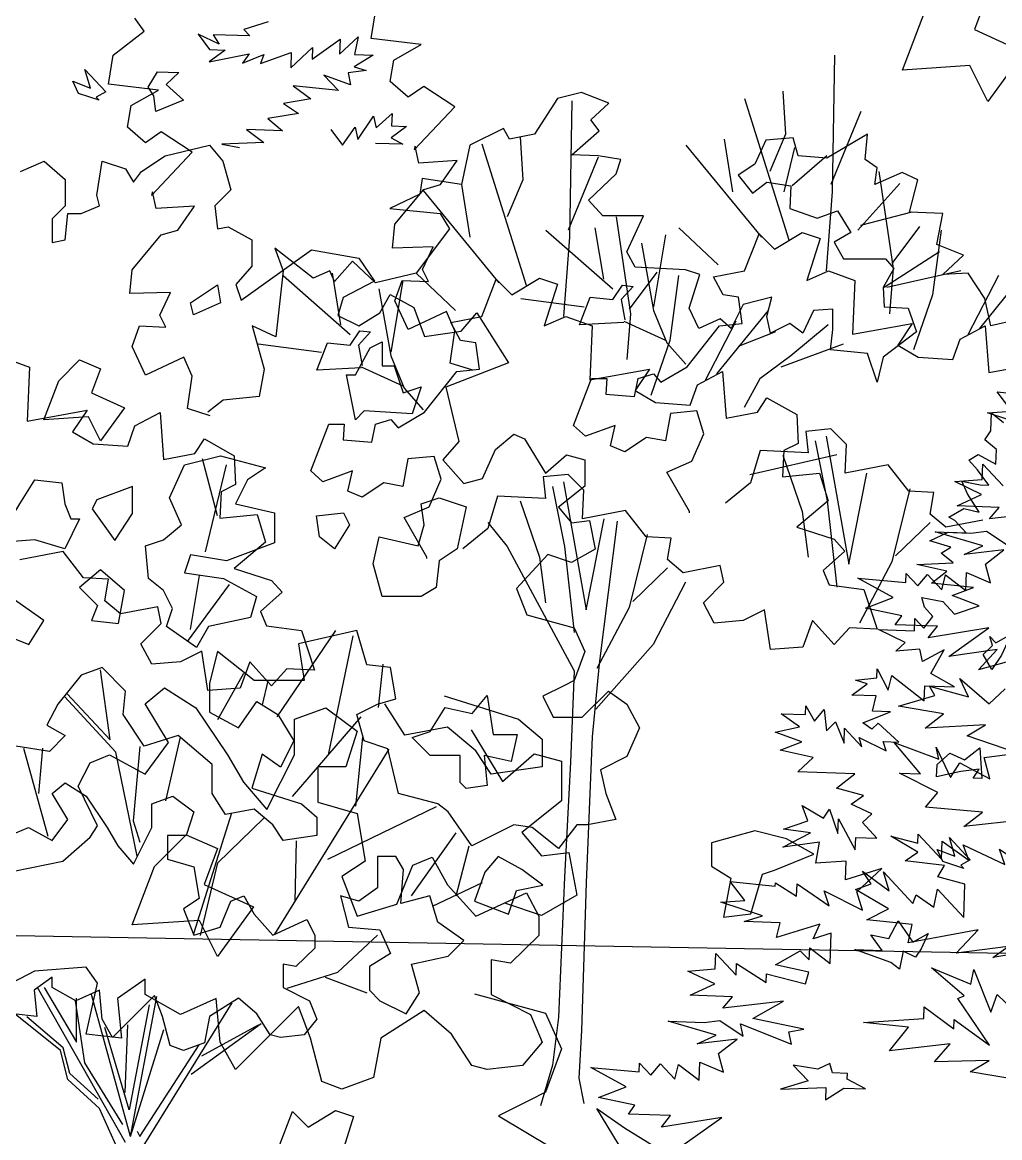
# Model space of a CAD drawing. Header units: inches. Extents: x -11 to 128, y 7 to 56.
# Drawn here: x 18.7433 to 19.1298, y 22.3564 to 22.7972 of the extents above; entities that cross this region are included whole.
import ezdxf

# ---------------------------------------------------------------- set-up
doc = ezdxf.new("R2010")
doc.units = ezdxf.units.IN
doc.header["$MEASUREMENT"] = 0
doc.layers.add('CAY', color=94, linetype='Continuous')
doc.layers.add('CAY-3', color=61, linetype='Continuous')
picture_1 = doc.add_image_def('image1.jpg', size_in_pixel=(1680, 1093))

# ---------------------------------------------------------------- blocks, each defined once
blk = doc.blocks.new('A$C76451831')
at = {"layer": 'CAY'}
for p, q in [((4772.99, 1406.39), (4751.45, 1399.43)), ((4711.43, 1395.39), (4721.38, 1381.9)), ((4729.7, 1386.59), (4711.43, 1395.39)), ((4724.56, 1394.93), (4729.7, 1386.59)), ((4756.69, 1393.81), (4724.56, 1394.93)), ((4751.45, 1399.43), (4756.69, 1393.81)), ((4811.71, 1373.3), (4836.35, 1391.03)), ((4835.89, 1377.9), (4852.29, 1393.19)), ((4836.35, 1391.03), (4835.89, 1377.9)), ((4852.29, 1393.19), (4849.02, 1377.44)), ((4734.96, 1381.42), (4721, 1371.03)), ((4721, 1371.03), (4756.14, 1377.96)), ((4721.38, 1381.9), (4734.96, 1381.42)), ((4756.14, 1377.96), (4750.42, 1370)), ((4750.42, 1370), (4769.26, 1377.5)), ((4766.26, 1369.45), (4793.35, 1379.38)), ((4769.26, 1377.5), (4766.26, 1369.45)), ((4792.87, 1365.8), (4812.08, 1383.71)), ((4793.35, 1379.38), (4792.87, 1365.8)), ((4812.08, 1383.71), (4811.71, 1373.3)), ((4865.31, 1376.87), (4848.64, 1366.57)), ((4849.02, 1377.44), (4865.31, 1376.87)), ((4848.64, 1366.57), (4859.4, 1363.48)), ((4822.1, 1359.34), (4834.77, 1345.75)), ((4845.37, 1350.82), (4822.1, 1359.34)), ((4859.4, 1363.48), (4843.47, 1361.31)), ((4843.47, 1361.31), (4845.37, 1350.82)), ((4834.77, 1345.75), (4795.03, 1349.86)), ((4795.03, 1349.86), (4810.5, 1338.44)), ((4810.5, 1338.44), (4786.33, 1334.29)), ((4786.33, 1334.29), (4799.63, 1325.67)), ((4799.63, 1325.67), (4772.73, 1321.17)), ((4772.73, 1321.17), (4785.5, 1310.3)), ((4851.84, 1302.54), (4865.71, 1323.36)), ((4865.71, 1323.36), (4868.06, 1312.85)), ((4868.06, 1312.85), (4882.1, 1325.51)), ((4882.1, 1325.51), (4881.72, 1314.64)), ((4753.81, 1311.4), (4769.28, 1299.98)), ((4785.5, 1310.3), (4753.81, 1311.4)), ((4828.14, 1311.53), (4838.52, 1297.56)), ((4838.52, 1297.56), (4849.5, 1313.5)), ((4849.5, 1313.5), (4851.84, 1302.54)), ((4894.84, 1314.18), (4881.35, 1304.23)), ((4881.72, 1314.64), (4894.84, 1314.18)), ((4682.3, 1288.37), (4721.22, 1297.81)), ((4721.22, 1297.81), (4733.01, 1283.65)), ((4769.28, 1299.98), (4732.07, 1298.56)), ((4732.07, 1298.56), (4747.83, 1295.74)), ((4891.57, 1298.43), (4867.58, 1299.27)), ((4881.35, 1304.23), (4891.57, 1298.43)), ((4661.47, 1274.61), (4682.3, 1288.37)), ((4554.94, 1274.61), (4575.78, 1283.65)), ((4575.78, 1283.65), (4594.25, 1267.53)), ((4622.16, 1253.76), (4626.88, 1283.65)), ((4626.88, 1283.65), (4647.32, 1276.97)), ((4647.32, 1276.97), (4654.39, 1265.17)), ((4733.01, 1283.65), (4740.09, 1258.48)), ((4594.25, 1267.53), (4594.25, 1244.33)), ((4654.39, 1265.17), (4661.47, 1274.61)), ((4740.09, 1258.48), (4725.93, 1244.33)), ((4624.52, 1244.33), (4622.16, 1253.76)), ((4594.25, 1244.33), (4582.85, 1232.92)), ((4594.25, 1214.44), (4596.61, 1237.64)), ((4596.61, 1237.64), (4608.4, 1237.64)), ((4608.4, 1237.64), (4624.52, 1244.33)), ((4725.93, 1244.33), (4728.29, 1223.88)), ((4582.85, 1232.92), (4582.85, 1212.08)), ((4728.29, 1223.88), (4737.73, 1225.84)), ((4737.73, 1225.84), (4758.56, 1214.44)), ((5192.62, 1187.04), (5205.28, 1219.73)), ((5205.28, 1219.73), (5218.99, 1206.02)), ((5218.99, 1206.02), (5243.25, 1220.79)), ((5243.25, 1220.79), (5259.07, 1215.51)), ((4582.85, 1212.08), (4594.25, 1214.44)), ((4758.56, 1214.44), (4758.56, 1191.24)), ((5259.07, 1215.51), (5247.46, 1178.6)), ((4749.13, 1161.35), (4811.23, 1205.4)), ((4811.23, 1205.4), (4852.9, 1198.32)), ((4852.9, 1198.32), (4866.66, 1177.87)), ((4758.56, 1191.24), (4744.41, 1175.12)), ((5165.2, 1181.76), (5192.62, 1187.04)), ((5173.64, 1165.94), (5165.2, 1181.76)), ((5247.46, 1178.6), (5266.45, 1187.04)), ((5266.45, 1187.04), (5289.65, 1178.6)), ((5289.65, 1178.6), (5287.54, 1131.14)), ((4744.41, 1175.12), (4749.13, 1161.35)), ((4866.66, 1177.87), (4839.14, 1163.71)), ((4839.14, 1163.71), (4834.43, 1147.59)), ((4871.37, 1149.95), (4880.42, 1166.07)), ((4880.42, 1166.07), (4901.25, 1154.67)), ((5187.35, 1163.83), (5173.64, 1165.94)), ((5190.51, 1140.63), (5187.35, 1163.83)), ((4852.9, 1138.54), (4871.37, 1149.95)), ((4901.25, 1154.67), (4910.68, 1129.11)), ((4942.92, 1133.83), (4956.67, 1149.95)), ((4956.67, 1149.95), (4984.58, 1105.9)), ((4834.43, 1147.59), (4852.9, 1138.54)), ((5170.47, 1138.52), (5190.51, 1140.63)), ((5287.54, 1131.14), (5340.28, 1140.63)), ((5340.28, 1140.63), (5327.62, 1121.65)), ((4910.68, 1129.11), (4942.92, 1133.83)), ((5142, 1102.66), (5170.47, 1138.52)), ((5382.46, 1126.92), (5404.61, 1138.52)), ((5404.61, 1138.52), (5407.78, 1097.39)), ((5327.62, 1121.65), (5345.55, 1111.1)), ((5376.14, 1108.99), (5382.46, 1126.92)), ((5345.55, 1111.1), (5376.14, 1108.99)), ((4984.58, 1105.9), (4929.55, 1084.67)), ((5118.79, 1088.95), (5142, 1102.66)), ((5407.78, 1097.39), (5435.2, 1102.66)), ((5057.62, 1092.12), (5071.33, 1092.12)), ((5071.33, 1092.12), (5070.28, 1078.4)), ((5095.59, 1076.3), (5098.75, 1092.12)), ((5098.75, 1092.12), (5112.46, 1096.33)), ((5112.46, 1096.33), (5118.79, 1088.95)), ((4929.55, 1084.67), (4940.95, 1036.69)), ((5070.28, 1078.4), (5095.59, 1076.3)), ((5409.47, 1046.31), (5410.02, 1062.16)), ((5410.02, 1062.16), (5420.6, 1053.63)), ((4973.18, 1029.62), (4989.3, 1043.38)), ((4989.3, 1043.38), (4998.73, 1039.05)), ((5268.56, 1047.82), (5246.41, 1045.71)), ((5246.41, 1045.71), (5248.52, 1026.72)), ((5282.27, 1034.11), (5268.56, 1047.82)), ((5404.2, 1038.34), (5409.47, 1046.31)), ((4940.95, 1036.69), (4926.8, 1020.57)), ((4998.73, 1039.05), (5017.21, 1008.77)), ((5281.21, 1008.8), (5282.27, 1034.11)), ((5414.33, 1029.82), (5404.2, 1038.34)), ((4728.34, 971.46), (4715.14, 1021.63)), ((4961.78, 1004.06), (4973.18, 1029.62)), ((5017.21, 1008.77), (5035.68, 1024.9)), ((5035.68, 1024.9), (5051.8, 1020.57)), ((5273.84, 1025.02), (5197.19, 1007.32)), ((5206.33, 1028.83), (5197.89, 1000.36)), ((5248.52, 1026.72), (5206.33, 1028.83)), ((5389.98, 1020.25), (5398.31, 1025.4)), ((5398.31, 1025.4), (5413.87, 1016.69)), ((5413.87, 1016.69), (5414.33, 1029.82)), ((4717.78, 939.77), (4736.26, 1016.34)), ((4926.8, 1020.57), (4945.27, 999.73)), ((5051.8, 1020.57), (5051.8, 997.37)), ((5319.18, 1016.18), (5281.21, 1008.8)), ((5337.11, 992.97), (5319.18, 1016.18)), ((5397.84, 1011.81), (5389.98, 1020.25)), ((5407.79, 998.32), (5397.84, 1011.81)), ((4945.27, 999.73), (4961.78, 1004.06)), ((5388.95, 990.82), (5383.9, 1001.87)), ((5383.9, 1001.87), (5400.1, 998.59)), ((5051.8, 997.37), (5028.61, 978.89)), ((5197.89, 1000.36), (5175.75, 982.43)), ((5359.26, 991.92), (5337.11, 992.97)), ((5356.1, 972.94), (5359.26, 991.92)), ((5400.1, 998.59), (5407.79, 998.32)), ((5399.26, 974.59), (5388.95, 990.82)), ((5028.61, 978.89), (5040.01, 965.12)), ((5369.81, 961.33), (5356.1, 972.94)), ((5372.37, 970.09), (5385.78, 977.78)), ((5385.78, 977.78), (5399.26, 974.59)), ((5040.01, 965.12), (5056.12, 967.09)), ((5056.12, 967.09), (5060.84, 941.92)), ((5402.5, 967.66), (5369.81, 961.33)), ((5377.7, 967.18), (5372.37, 970.09)), ((5387.75, 956.41), (5377.7, 967.18)), ((5355.78, 949.36), (5371.91, 956.96)), ((5371.91, 956.96), (5387.75, 956.41)), ((5374.16, 943.73), (5355.78, 949.36)), ((5365.83, 938.58), (5374.16, 943.73)), ((5019.17, 937.2), (4991.66, 907.32)), ((5040.01, 930.13), (5019.17, 937.2)), ((5060.84, 941.92), (5040.01, 930.13)), ((5376.41, 930.06), (5365.83, 938.58)), ((5344.18, 928.46), (5376.41, 930.06)), ((5370.71, 922.55), (5344.18, 928.46)), ((4704.59, 871.13), (4712.5, 918.65)), ((5357.2, 912.14), (5370.71, 922.55)), ((4701.95, 860.56), (4738.9, 910.73)), ((4991.66, 907.32), (5000.7, 884.12)), ((5394.22, 908.13), (5357.2, 912.14)), ((5375.39, 901.08), (5394.22, 908.13)), ((5351.03, 891.05), (5348.6, 899.29)), ((5348.6, 899.29), (5367.06, 895.93)), ((5367.06, 895.93), (5377.54, 884.68)), ((5399.1, 892.09), (5375.39, 901.08)), ((5000.7, 884.12), (5042.37, 872.71)), ((5358.44, 882.63), (5351.03, 891.05)), ((5377.54, 884.68), (5399.1, 892.09)), ((5342.14, 870.05), (5342.52, 880.92)), ((5342.52, 880.92), (5350.38, 872.48)), ((5350.38, 872.48), (5358.44, 882.63)), ((4780.97, 794.46), (4832.46, 870.35)), ((4850.93, 870.35), (4799.83, 858.56)), ((4826.17, 761.03), (4847.79, 865.63)), ((4859.98, 840.07), (4850.93, 870.35)), ((5042.37, 872.71), (5051.8, 851.87)), ((5310.45, 871.16), (5342.14, 870.05)), ((5334.08, 859.91), (5310.45, 871.16)), ((4799.83, 858.56), (4804.55, 826.31)), ((5325.65, 852.04), (5334.08, 859.91)), ((4728.29, 851.87), (4721.22, 823.95)), ((4760.53, 826.31), (4728.29, 851.87)), ((5051.8, 851.87), (5042.37, 826.31)), ((5347.01, 854.01), (5325.65, 852.04)), ((5349.35, 843.05), (5347.01, 854.01)), ((5368.29, 853.27), (5349.35, 843.05)), ((5356.68, 832.37), (5368.29, 853.27)), ((4626.88, 837.71), (4608.4, 831.03)), ((4633.95, 774.01), (4625.31, 835.75)), ((4647.32, 816.87), (4626.88, 837.71)), ((4880.81, 837.71), (4859.98, 840.07)), ((4870.15, 802.52), (4874.13, 840.86)), ((4885.53, 810.19), (4880.81, 837.71)), ((5308.97, 828.6), (5309.25, 836.75)), ((5309.25, 836.75), (5319.01, 817.82)), ((4608.4, 831.03), (4587.57, 805.47)), ((4728.57, 791.89), (4751.65, 832.78)), ((4804.55, 826.31), (4760.53, 826.31)), ((4768.04, 805.06), (4772.95, 825.91)), ((5042.37, 826.31), (5033.32, 821.59)), ((5290.32, 826.53), (5308.97, 828.6)), ((5300.63, 823.45), (5290.32, 826.53)), ((5319.01, 817.82), (5322.19, 830.85)), ((5322.19, 830.85), (5350.86, 808.55)), ((5377.57, 820.76), (5356.68, 832.37)), ((4645.35, 796.42), (4647.32, 816.87)), ((4721.22, 823.95), (4721.22, 798.39)), ((5033.32, 821.59), (5014.85, 812.55)), ((5049.44, 794.06), (5072.63, 816.87)), ((5072.63, 816.87), (5088.75, 805.47)), ((5287.14, 813.49), (5300.63, 823.45)), ((5350.86, 808.55), (5351.32, 821.68)), ((5351.32, 821.68), (5377.57, 820.76)), ((4587.57, 805.47), (4578.14, 786.99)), ((4638.67, 763.39), (4593.47, 812.15)), ((4595.82, 814.51), (4633.95, 774.01)), ((4746.77, 784.63), (4762.88, 807.83)), ((4762.88, 807.83), (4781.36, 796.42)), ((4850.93, 796.42), (4869.41, 805.47)), ((4869.41, 805.47), (4885.53, 810.19)), ((5014.85, 812.55), (5023.89, 794.06)), ((5088.75, 805.47), (5100.15, 784.63)), ((5308.42, 812.75), (5287.14, 813.49)), ((5305.23, 799.26), (5308.42, 812.75)), ((4663.83, 768.5), (4645.35, 796.42)), ((4721.22, 798.39), (4746.77, 784.63)), ((4781.36, 796.42), (4795.51, 773.22)), ((4857.62, 773.22), (4850.93, 796.42)), ((5240.86, 785.64), (5224.94, 797.08)), ((5224.94, 797.08), (5246.21, 796.33)), ((5246.21, 796.33), (5246.48, 804.03)), ((5246.48, 804.03), (5254.17, 790.62)), ((5254.17, 790.62), (5262.68, 800.75)), ((5262.68, 800.75), (5264.75, 782.09)), ((5296.71, 789.13), (5321.07, 798.71)), ((5321.07, 798.71), (5305.23, 799.26)), ((4578.14, 786.99), (4594.25, 777.94)), ((4794.33, 724.07), (4854.87, 794.46)), ((5023.89, 794.06), (5049.44, 794.06)), ((5264.75, 782.09), (5272.73, 789.97)), ((5272.73, 789.97), (5280.23, 771.12)), ((5304.67, 783.41), (5296.71, 789.13)), ((5310.29, 788.66), (5304.67, 783.41)), ((5328.3, 772.16), (5310.29, 788.66)), ((4594.25, 777.94), (4580.49, 763.78)), ((4693.7, 777.94), (4663.83, 768.5)), ((4682.7, 720.53), (4695.67, 776.37)), ((4723.58, 752.38), (4693.7, 777.94)), ((4850.15, 715.81), (4856.44, 776.45)), ((4951.7, 782.9), (4979.41, 737.48)), ((5100.15, 784.63), (5088.75, 759.46)), ((5219.39, 780.95), (5240.86, 785.64)), ((5243.11, 772.42), (5219.39, 780.95)), ((5280.23, 771.12), (5280.68, 784.25)), ((5280.68, 784.25), (5295.97, 767.85)), ((5295.97, 767.85), (5293.54, 776.09)), ((5293.54, 776.09), (5317.15, 764.39)), ((4580.49, 763.78), (4550.62, 768.5)), ((4579.11, 689.01), (4557.88, 766.34)), ((4571.06, 726.82), (4574.45, 766.86)), ((4659.9, 768.11), (4654, 702.83)), ((4795.51, 773.22), (4783.72, 750.02)), ((4878.45, 766.14), (4857.62, 773.22)), ((4887.88, 726.82), (4878.45, 766.14)), ((5223.82, 764.93), (5243.11, 772.42)), ((5314.72, 772.64), (5328.3, 772.16)), ((5317.15, 764.39), (5314.72, 772.64)), ((4657.54, 671.77), (4638.67, 763.39)), ((4767.6, 761.42), (4758.56, 731.54)), ((4783.72, 750.02), (4767.6, 761.42)), ((4778.74, 602.87), (4879.63, 765.75)), ((4979.41, 737.48), (5007.12, 761.66)), ((5007.12, 761.66), (5031.3, 755.18)), ((5088.75, 759.46), (5065.56, 747.66)), ((5253.05, 758.47), (5223.82, 764.93)), ((5239.46, 745.8), (5253.05, 758.47)), ((4723.58, 726.82), (4723.58, 752.38)), ((5031.3, 755.18), (5031.3, 720.37)), ((5065.56, 747.66), (5070.27, 726.82)), ((5289.7, 744.04), (5239.46, 745.8)), ((5273.4, 731.46), (5289.7, 744.04)), ((4735.37, 708.34), (4723.58, 726.82)), ((4758.56, 731.54), (4802.19, 717.77)), ((4922.48, 717.77), (4887.88, 726.82)), ((5070.27, 726.82), (5079.31, 704.01)), ((5297.2, 725.19), (5273.4, 731.46)), ((4802.19, 717.77), (4815.95, 705.98)), ((4931.52, 710.7), (4922.48, 717.77)), ((5031.3, 720.37), (4996.51, 692.65)), ((5286.51, 717.41), (5297.2, 725.19)), ((5304.79, 709.06), (5286.51, 717.41)), ((4707.63, 603.7), (4740.87, 709.91)), ((4760.53, 713.06), (4735.37, 708.34)), ((4777.04, 699.29), (4760.53, 713.06)), ((4825.38, 669.01), (4921.3, 715.42)), ((4952.35, 680.81), (4931.52, 710.7)), ((5248.39, 702.87), (5243.42, 716.19)), ((5243.42, 716.19), (5262.06, 705.11)), ((5262.06, 705.11), (5267.32, 713.09)), ((5267.32, 713.09), (5274.73, 691.52)), ((5296.36, 701.2), (5304.79, 709.06)), ((4654, 702.83), (4659.9, 683.96)), ((4728.69, 665.87), (4769.17, 705.19)), ((4786.08, 685.53), (4777.04, 699.29)), ((4815.95, 705.98), (4815.95, 689.85)), ((4989.3, 699.29), (4952.35, 680.81)), ((5005.42, 696.93), (4989.3, 699.29)), ((5044.72, 699.29), (5028.61, 678.45)), ((5054.16, 699.29), (5044.72, 699.29)), ((5079.31, 704.01), (5054.16, 699.29)), ((5226.83, 695.46), (5248.39, 702.87)), ((5274.73, 691.52), (5275.19, 704.66)), ((5275.19, 704.66), (5290.09, 677.39)), ((5309.03, 687.61), (5296.36, 701.2)), ((4815.95, 689.85), (4786.08, 685.53)), ((4899.28, 636.77), (4938.59, 692.21)), ((4996.51, 692.65), (5013.61, 672.01)), ((5028.61, 678.45), (5005.42, 696.93)), ((5226.28, 679.62), (5250.74, 692.36)), ((5250.74, 692.36), (5226.83, 695.46)), ((5290.09, 677.39), (5290.47, 688.25)), ((5290.47, 688.25), (5309.03, 687.61)), ((4796.69, 631.65), (4797.87, 685.14)), ((4938.59, 636.77), (4949.99, 680.81)), ((5258.6, 683.93), (5226.28, 679.62)), ((5255.24, 665.46), (5258.6, 683.93)), ((5013.61, 672.01), (5037.78, 674.95)), ((5037.78, 674.95), (5044.86, 637.2)), ((4713.36, 601.77), (4728.69, 665.87)), ((5282.04, 667.24), (5255.24, 665.46)), ((5281.47, 650.94), (5282.04, 667.24)), ((5313.53, 660.7), (5281.47, 650.94)), ((5291.51, 640.16), (5313.53, 660.7)), ((4917.76, 627.72), (4961.78, 648.56)), ((5179.91, 649.5), (5219.64, 645.39)), ((5192.92, 632.73), (5179.91, 649.5)), ((5219.64, 645.39), (5219.74, 648.11)), ((5219.74, 648.11), (5238.37, 636.58)), ((5238.37, 636.58), (5238.75, 647.45)), ((5238.75, 647.45), (5267.07, 627.87)), ((5262.55, 641.18), (5296.39, 624.13)), ((5267.07, 627.87), (5262.55, 641.18)), ((5296.39, 624.13), (5291.51, 640.16)), ((5013.61, 619.51), (4982.36, 630.13)), ((5044.86, 637.2), (5013.61, 619.51)), ((5171.57, 631.21), (5192.92, 632.73)), ((5208.3, 619.04), (5171.57, 631.21)), ((5192.27, 614.16), (5208.3, 619.04)), ((5223.95, 613.06), (5192.27, 614.16)), ((5220.78, 600.02), (5223.95, 613.06)), ((5258.8, 611.84), (5220.78, 600.02)), ((5252.91, 598.9), (5258.8, 611.84)), ((4834.43, 569.52), (4869.41, 602.16)), ((5268.94, 603.78), (5252.91, 598.9)), ((5268.01, 577.07), (5268.94, 603.78)), ((5249.55, 580.43), (5249.91, 590.84)), ((5249.91, 590.84), (5268.01, 577.07)), ((5166.8, 572.44), (5167.27, 586.02)), ((5167.27, 586.02), (5185.18, 566.81)), ((5219.94, 576.02), (5241.67, 588.41)), ((5241.67, 588.41), (5249.55, 580.43)), ((5142.71, 570.56), (5166.8, 572.44)), ((5166.34, 559.31), (5142.71, 570.56)), ((5185.18, 566.81), (5185.54, 577.23)), ((5185.54, 577.23), (5211.69, 560.45)), ((5249.17, 569.56), (5219.94, 576.02)), ((4789.61, 555.37), (4834.43, 569.52)), ((4823.03, 565.2), (4859.98, 551.43)), ((5211.69, 560.45), (5211.96, 568.14)), ((5211.96, 568.14), (5246.09, 559.24)), ((5246.09, 559.24), (5249.17, 569.56)), ((4647.32, 419.7), (4569.92, 556.01)), ((4575.78, 556.15), (4604.08, 507.78)), ((5144.69, 549.18), (5166.34, 559.31)), ((4602.9, 544.36), (4611.16, 489.69)), ((4604.08, 507.78), (4604.08, 546.71)), ((4651.64, 424.81), (4617.3, 549.89)), ((4668.15, 540.82), (4650.46, 448.4)), ((4651.64, 424.81), (4674.99, 548.11)), ((4656.75, 405.93), (4741.29, 542.41)), ((5181.8, 547.89), (5144.69, 549.18)), ((5173.29, 537.76), (5181.8, 547.89)), ((5226.98, 544.04), (5173.29, 537.76)), ((5199.71, 528.68), (5226.98, 544.04)), ((4589.93, 500.71), (4541.19, 539.64)), ((4592.29, 503.06), (4560.45, 530.2)), ((4650.46, 448.4), (4629.24, 520.76)), ((4646.93, 463.74), (4649.28, 523.12)), ((4705.1, 479.86), (4766.82, 524.3)), ((4714.54, 495.99), (4764.46, 523.12)), ((5125.31, 526.29), (5156.99, 525.18)), ((5167.47, 513.94), (5125.31, 526.29)), ((5156.99, 525.18), (5170.65, 526.97)), ((5170.65, 526.97), (5191.46, 513.1)), ((5189.12, 524.06), (5233.82, 506.18)), ((5191.46, 513.1), (5189.12, 524.06)), ((5244.7, 519.4), (5199.71, 528.68)), ((4651.64, 424.81), (4681.18, 519.19)), ((5150.9, 506.35), (5167.47, 513.94)), ((5231.48, 517.14), (5244.7, 519.4)), ((5233.82, 506.18), (5231.48, 517.14)), ((4598.18, 480.26), (4592.29, 503.06)), ((4659.9, 424.81), (4712.18, 505.42)), ((5185.94, 510.57), (5150.9, 506.35)), ((5169.64, 497.99), (5185.94, 510.57)), ((4596.61, 475.14), (4589.93, 500.71)), ((5174.04, 481.52), (5169.64, 497.99)), ((4611.16, 489.69), (4644.57, 435.43)), ((5057.27, 485.6), (5099.74, 481.85)), ((5088.4, 468.64), (5057.27, 485.6)), ((5099.74, 481.85), (5100.01, 489.54)), ((5100.01, 489.54), (5110.05, 478.77)), ((5110.05, 478.77), (5118.57, 488.9)), ((5118.57, 488.9), (5131.23, 475.31)), ((5131.23, 475.31), (5134.41, 488.34)), ((5134.41, 488.34), (5152.5, 474.56)), ((5152.5, 474.56), (5153.06, 490.41)), ((5153.06, 490.41), (5174.04, 481.52)), ((4624.52, 449.58), (4596.61, 475.14)), ((4623.34, 457.84), (4598.18, 480.26)), ((5064.05, 459.07), (5088.4, 468.64)), ((5096, 452.51), (5064.05, 459.07)), ((5090.28, 444.55), (5096, 452.51)), ((4642.99, 408.29), (4624.52, 449.58)), ((5062.55, 449.63), (5086.72, 432.52)), ((5127.39, 443.26), (5090.28, 444.55)), ((5119.34, 433.11), (5127.39, 443.26)), ((5172.65, 441.67), (5119.34, 433.11)), ((5137.34, 416.61), (5172.65, 441.67)), ((4657.54, 429.53), (4659.9, 424.81))]:
    blk.add_line(p, q, dxfattribs=at)
for points in [[(4953.21, 1099.5), (4933.17, 1105.83), (4937.39, 1134.3), (4930, 1151.18), (4896.25, 1135.36), (4884.65, 1160.67), (4890.98, 1178.6), (4914.18, 1177.55), (4908.91, 1188.09), (4918.4, 1208.13), (4882.54, 1207.08), (4884.65, 1228.17), (4909.96, 1258.76), (4924.73, 1262.97), (4939.5, 1284.07), (4905.75, 1281.96), (4902.58, 1296.72), (4901.53, 1293.56), (4937.39, 1331.53), (4909.96, 1349.46), (4896.25, 1339.97), (4880.43, 1353.68), (4883.6, 1372.66), (4907.85, 1386.37), (4863.56, 1391.65), (4867.78, 1416.96)], [(529.97, 749.26), (509.93, 755.59), (514.15, 784.06), (506.77, 800.94), (473.02, 785.12), (461.42, 810.43), (467.75, 828.36), (490.95, 827.3), (485.68, 837.85), (495.17, 857.89), (459.31, 856.84), (461.42, 877.93), (486.73, 908.52), (501.5, 912.73), (516.26, 933.83), (482.51, 931.72), (479.35, 946.48), (478.29, 943.32), (514.15, 981.29), (486.73, 999.22), (473.02, 989.73), (457.2, 1003.44), (460.36, 1022.42), (484.62, 1036.13), (440.32, 1041.41), (444.54, 1066.72), (471.97, 1087.81), (463.53, 1099.41)], [(5271.72, 1376.88), (5269.61, 1256.65), (5264.34, 1187.04)], [(5192.62, 1338.91), (5231.64, 1214.46)], [(5226.37, 1345.24), (5228.48, 1307.27), (5214.77, 1274.58)], [(5294.92, 1327.31), (5268.56, 1262.97)], [(5140.94, 1297.78), (5207.39, 1216.57)], [(5174.69, 1303.05), (5182.07, 1256.65)], [(5310.75, 1274.58), (5323.4, 1189.15), (5320.24, 1149.07)], [(5017.54, 1222.9), (5076.6, 1171.22)], [(5060.78, 1225.01), (5068.17, 1179.65)], [(5123.01, 1218.68), (5112.46, 1155.4)], [(5134.61, 1225.01), (5169.42, 1192.31)], [(5346.6, 1226.06), (5322.35, 1193.37)], [(5365.59, 1222.9), (5358.21, 1165.94), (5341.33, 1117.43)], [(1279.15, 158.13), (1199.42, 171.79), (1216.08, 181.63), (1168, 180.59), (1181.7, 196.44), (1128.46, 190.13), (1145.04, 210.86), (1105.31, 214.97), (1158.45, 218.55), (1158.82, 228.97), (1184.87, 209.47), (1185.16, 217.62), (1216.55, 195.22), (1188.52, 236.09), (1194.05, 238.62), (1165.45, 263.19), (1199.84, 248.84), (1202.56, 261.89), (1217.56, 224.2), (1223.09, 239.87), (1251.6, 212.58)], [(1283.51, 283.09), (1219.24, 272.19), (1232.73, 282.15), (1187.2, 276.03), (1206.5, 296.66), (1144.92, 285.21), (1148.21, 301.42), (1108.47, 305.53), (1127.39, 315.29), (1098.53, 332.17), (1112.3, 337.13), (1104.53, 348.28), (1127.95, 331.14), (1123.09, 347.63), (1148.86, 319.98), (1151.84, 327.59), (1167.32, 316.62), (1170.59, 332.37), (1193.74, 307.54), (1194.76, 336.97), (1170.97, 343.24), (1176.76, 353.46), (1142.01, 357.4), (1153.15, 365.17), (1129.62, 379.13), (1153.42, 372.86), (1153.71, 381.01), (1174.23, 358.99), (1174.79, 374.84), (1198.22, 358.15), (1193.25, 371.47), (1229.81, 354.33), (1225.29, 367.63), (1258.94, 345.15)], [(1247.49, 393.61), (1193.82, 387.77), (1210.12, 400.35), (1159.97, 404.82), (1170.84, 417.59), (1137, 434.64), (1155.56, 433.99), (1132.5, 461.54), (1171.87, 447.02), (1169.52, 457.53), (1182.18, 430.79), (1190.33, 443.66), (1216.58, 429.59), (1211.79, 448.35), (1241.39, 452.3), (1196.6, 467.46), (1212.81, 477.32), (1159.68, 474.19), (1175.98, 486.77), (1136.34, 493.59), (1168.38, 502.9), (1163.69, 511.23), (1197.8, 501.87), (1190.21, 518.01), (1216.17, 495.79), (1230.22, 508.9)], [(1241.57, 535.25), (1206.79, 525.59), (1223.28, 543.6), (1180.46, 537.39), (1215.78, 562.45), (1162.46, 553.88), (1170.52, 564.03), (1133.41, 565.32), (1139.12, 573.28), (1107.18, 579.84), (1131.53, 589.42), (1100.4, 606.37), (1142.87, 602.62), (1143.13, 610.32), (1153.18, 599.54), (1161.69, 609.67), (1174.36, 596.08), (1177.53, 609.12), (1195.63, 595.34), (1196.18, 611.18), (1217.17, 602.29), (1212.76, 618.77), (1229.06, 631.34), (1194.02, 627.13), (1210.6, 634.71), (1168.43, 647.06), (1200.12, 645.95), (1213.77, 647.74), (1234.59, 633.87)], [(1270.11, 664.82), (1216.42, 658.53), (1224.93, 668.66), (1187.81, 669.96), (1209.46, 680.08), (1185.84, 691.33), (1209.92, 693.21), (1210.4, 706.8), (1228.31, 687.58)], [(1251.43, 739.82), (1214.69, 751.98), (1236.05, 753.5), (1223.04, 770.27), (1262.77, 766.17)], [(5101.92, 1211.3), (5112.46, 1152.23), (5124.07, 1123.76), (5140.94, 1104.77)], [(5444.69, 1192.31), (5399.34, 1136.41)], [(5416.21, 1182.82), (5388.79, 1130.08)], [(5086.1, 1141.69), (5047.07, 1139.58), (5056.57, 1163.83), (5076.6, 1161.72), (5085.04, 1174.38), (5094.53, 1173.33), (5083.99, 1161.72), (5087.15, 1143.8)], [(4995.39, 1162.78), (5051.29, 1155.4)], [(5086.1, 1142.74), (5123.01, 1125.87)], [(5144.1, 973.99), (5144.1, 975.05), (5124.07, 1009.85), (5146.21, 1019.34), (5156.76, 1043.6), (5150.43, 1063.64), (5127.23, 1061.53), (5123.01, 1037.27), (5106.14, 1040.44), (5087.15, 1027.78), (5074.5, 1033.05), (5078.71, 1050.98), (5052.35, 1041.49), (5041.8, 1050.98), (5057.62, 1092.12)], [(5264.34, 1041.49), (5284.38, 928.64), (5300.2, 1008.8)], [(1240.83, 833.63), (1217.63, 828.36), (1212.36, 852.62), (1197.59, 874.77), (1175.44, 873.71), (1193.37, 890.59), (1170.17, 900.08), (1175.44, 927.5), (1145.91, 928.55), (1153.29, 957.03), (1139.58, 963.36), (1115.32, 952.81), (1117.43, 967.58), (1106.89, 974.96), (1109, 997.11), (1073.14, 976.02), (1047.82, 978.12), (1043.61, 993.94), (1019.35, 991.84), (1009.86, 970.74), (995.09, 961.25), (1007.75, 945.43), (1020.4, 954.92), (1041.5, 951.76), (1040.44, 931.72), (1064.7, 923.28), (1082.63, 929.61), (1094.23, 910.62), (1079.47, 902.19), (1087.9, 887.42), (1124.82, 887.42), (1132.2, 878.98), (1122.71, 862.11), (1123.76, 845.23), (1144.86, 844.18), (1152.24, 823.09), (1122.71, 800.94), (1117.43, 778.79), (1109, 804.1), (1076.3, 807.27), (1078.41, 825.19), (1078.41, 843.12), (1061.54, 842.07), (1052.04, 822.03), (1040.44, 830.47), (1023.57, 822.03), (1020.4, 836.8), (1024.62, 853.67), (999.31, 847.34), (988.76, 826.25), (979.27, 834.69), (960.29, 826.25), (951.85, 844.18), (961.34, 873.71), (948.68, 877.93), (904.39, 880.04), (897, 893.75), (911.77, 925.39), (875.91, 925.39), (863.25, 939.1), (887.51, 962.3), (891.73, 974.96), (871.69, 978.12), (848.49, 979.18), (872.75, 1000.27), (865.36, 1009.77), (881.18, 1024.53), (856.93, 1034.02), (835.83, 1028.75), (815.79, 997.11), (793.65, 992.89), (788.37, 1002.38), (758.84, 987.62), (751.46, 952.81), (716.65, 958.09), (714.54, 944.37), (688.18, 931.72), (732.47, 927.5), (740.91, 913.79), (711.38, 874.77), (675.52, 866.33), (655.48, 885.31), (639.66, 867.38), (635.44, 876.87), (620.68, 870.55), (586.93, 896.91), (594.31, 876.87), (587.98, 818.87), (566.89, 828.36), (577.43, 790.39), (573.22, 766.13), (541.57, 762.97), (527.86, 752.42)], [(5254.85, 1037.27), (5265.39, 984.54), (5273.83, 908.6)], [(848.49, 1026.64), (846.38, 906.41), (841.11, 836.8)], [(5226.37, 1024.62), (5243.25, 975.05), (5248.52, 934.97)], [(803.14, 995), (805.25, 957.03), (791.54, 924.34)], [(5338.17, 995.08), (5322.35, 930.75), (5293.87, 876.96)], [(769.39, 988.67), (808.41, 864.22)], [(1044.66, 985.51), (1035.17, 946.48)], [(871.69, 977.07), (845.32, 912.73)], [(1073.14, 978.12), (1042.55, 951.76)], [(5356.1, 965.55), (5325.51, 936.02)], [(751.46, 952.81), (758.84, 906.41)], [(1137.47, 953.87), (1100.56, 912.73)], [(717.71, 947.54), (784.15, 866.33)], [(887.51, 924.34), (900.17, 838.91), (897, 798.83)], [(1148.02, 928.55), (1102.67, 916.95)], [(1172.28, 893.75), (1123.76, 862.11)], [(637.55, 874.77), (644.93, 829.41)], [(711.38, 874.77), (746.18, 842.07)], [(923.37, 875.82), (899.11, 843.12)], [(1191.26, 876.87), (1125.87, 862.11)], [(594.31, 872.66), (653.37, 820.98)], [(634.39, 741.87), (648.1, 741.87), (647.04, 728.16), (672.36, 726.05), (675.52, 741.87), (689.23, 746.09), (695.56, 738.71), (718.76, 752.42), (747.24, 788.28), (767.28, 790.39), (764.11, 813.59), (750.4, 815.7), (741.97, 831.52), (769.39, 836.8), (782.04, 869.49), (795.75, 855.78), (820.01, 870.55), (835.83, 865.27), (824.23, 828.36), (843.22, 836.8), (866.42, 828.36), (864.31, 780.9), (917.04, 790.39), (904.39, 771.41), (922.32, 760.86), (952.9, 758.75), (959.23, 776.68), (981.38, 788.28), (984.54, 747.15), (1011.97, 752.42), (1020.4, 765.08), (1046.77, 750.31), (1047.82, 725), (1035.17, 718.67), (1034.11, 695.47), (1066.81, 698.63), (1074.19, 674.37), (1046.77, 651.17), (1079.47, 640.62), (1088.96, 630.08), (1069.97, 613.2), (1075.25, 600.55), (1105.83, 596.33), (1117.43, 561.52), (1093.18, 562.58), (1079.47, 547.81), (1060.48, 568.91), (1052.04, 545.7), (1023.57, 543.59), (1018.29, 578.4), (999.31, 568.91), (974, 566.8), (964.5, 584.73), (982.43, 602.66), (979.27, 617.42), (946.57, 611.09), (932.86, 622.69), (936.03, 641.68), (913.88, 642.73), (895.95, 665.94), (857.98, 658.55), (859.04, 683.87), (845.32, 697.58), (823.18, 695.47), (825.29, 676.48), (783.1, 678.59), (774.66, 650.12), (752.51, 632.19)], [(699.78, 868.44), (689.23, 805.16)], [(942.36, 872.66), (934.97, 815.7), (918.1, 767.19)], [(678.68, 861.05), (689.23, 801.99), (700.83, 773.52), (717.71, 754.53)], [(1021.46, 842.07), (976.11, 786.17)], [(992.98, 832.58), (965.56, 779.84)], [(1074.19, 829.41), (1041.5, 801.99), (1014.07, 781.95), (1000.36, 756.64)], [(662.86, 791.44), (623.84, 789.34), (633.33, 813.59), (653.37, 811.48), (661.81, 824.14), (671.3, 823.09), (660.75, 811.48), (663.92, 793.55)], [(1027.79, 823.09), (995.09, 810.43)], [(572.16, 812.54), (628.06, 805.16)], [(1033.06, 792.5), (1087.9, 812.54)], [(662.86, 792.5), (699.78, 775.62)], [(720.87, 623.75), (720.87, 624.8), (700.83, 659.61), (722.98, 669.1), (733.53, 693.36), (727.2, 713.4), (704, 711.29), (699.78, 687.03), (682.9, 690.19), (663.92, 677.54), (651.26, 682.81), (655.48, 700.74), (629.11, 691.25), (618.57, 700.74), (634.39, 741.87)], [(4550.62, 692.21), (4562.02, 696.93), (4582.85, 685.53), (4596.61, 704.01), (4582.85, 726.82), (4594.25, 736.26), (4612.73, 724.46), (4631.2, 696.93), (4640.64, 680.81), (4654.39, 664.69), (4670.51, 696.93), (4670.51, 717.77), (4688.99, 724.46), (4707.46, 710.7), (4700.78, 689.85), (4684.27, 689.85), (4684.27, 669.01), (4707.46, 662.33), (4712.18, 634.41), (4698.42, 625.36), (4707.46, 602.16), (4730.65, 609.24), (4740.09, 632.05), (4751.49, 636.77), (4760.53, 620.64), (4777.04, 602.16), (4806.91, 615.93), (4813.98, 602.16), (4813.98, 590.76), (4797.48, 574.63), (4786.08, 576.6), (4786.08, 556.15), (4809.27, 544.36), (4815.95, 528.23), (4804.55, 514.47), (4783.72, 512.11), (4774.68, 514.47), (4762.88, 532.95), (4746.77, 546.71), (4721.22, 530.59), (4716.89, 507.39), (4698.42, 500.71), (4686.63, 505.03), (4679.94, 530.59), (4672.87, 549.07), (4656.75, 532.95), (4635.92, 512.11), (4626.88, 528.23), (4624.52, 553.79), (4603.69, 544.36), (4582.85, 556.15), (4582.85, 565.2), (4566.74, 553.79), (4569.1, 530.59), (4548.26, 532.95)], [(841.11, 691.25), (861.15, 578.4), (876.97, 658.55)], [(831.61, 687.03), (842.16, 634.3), (850.6, 558.36)], [(803.14, 674.37), (820.01, 624.8), (825.29, 584.73)], [(774.66, 655.39), (791.54, 634.3), (850.6, 524.61), (847.43, 444.45), (842.16, 343.2), (836.89, 219.8), (831.61, 177.62), (821.07, 141.76)], [(888.57, 656.44), (872.75, 530.94), (866.42, 466.6), (861.15, 337.93), (856.93, 208.2), (854.82, 166.02), (859.04, 143.87)], [(914.93, 644.84), (899.11, 580.51), (870.64, 526.72)], [(932.86, 615.31), (902.28, 585.78)], [(948.68, 602.66), (920.21, 547.81), (869.58, 490.86)]]:
    blk.add_lwpolyline(points, dxfattribs=at)
for points in [[(5351.45, 1415.29), (5379.17, 1443.01), (5406.88, 1431.13), (5395, 1399.44), (5438.55, 1379.64), (5406.88, 1336.08), (5391.04, 1367.76), (5331.66, 1363.8)], [(4624.21, 1337.24), (4605.84, 1343.32), (4600.78, 1353.92), (4616.43, 1347.93), (4611.56, 1364.42), (4629.91, 1344.74), (4621.59, 1340.05)], [(4672.37, 1340.99), (4667.21, 1348.88), (4675.38, 1362.19), (4694.39, 1361.53), (4683.15, 1351.04), (4698.53, 1337.36), (4674.16, 1327.33)], [(4720.42, 1169.48), (4728.34, 1174.77), (4730.98, 1158.92), (4707.23, 1148.36), (4704.59, 1158.92)], [(4862.94, 1119.32), (4873.5, 1124.6), (4873.5, 1103.48), (4884.06, 1103.48), (4891.97, 1079.71), (4907.81, 1084.99), (4899.89, 1061.23), (4857.66, 1063.87), (4849.75, 1055.95), (4841.83, 1095.55), (4849.75, 1095.55)], [(4588.46, 1090.27), (4606.93, 1108.76), (4625.41, 1100.84), (4617.49, 1079.71), (4646.52, 1066.51), (4625.41, 1037.47), (4614.85, 1058.59), (4575.26, 1055.95)], [(4709.87, 855.28), (4683.47, 873.77), (4688.75, 889.61), (4680.83, 905.45), (4667.64, 916.01), (4665, 945.06), (4680.83, 950.34), (4696.67, 963.54), (4686.11, 987.3), (4699.31, 1016.34), (4730.98, 1024.27), (4770.57, 1013.7), (4754.73, 1003.14), (4744.18, 982.02), (4778.49, 974.1), (4778.49, 947.7), (4757.37, 939.77), (4736.26, 931.85), (4704.59, 937.13), (4699.31, 921.29), (4733.62, 916.01), (4762.65, 900.17), (4757.37, 881.69), (4720.42, 873.77)], [(4554.15, 982.02), (4567.35, 1003.14), (4591.1, 1000.5), (4593.74, 982.02), (4599.02, 968.82), (4606.93, 968.82), (4593.74, 942.42), (4567.35, 950.34), (4533.04, 947.7)], [(4865.58, 929.21), (4870.86, 952.98), (4905.17, 945.06), (4910.45, 963.54), (4907.81, 982.02), (4923.65, 987.3), (4947.4, 979.38), (4939.48, 942.42), (4923.65, 931.85), (4921.01, 908.09), (4907.81, 900.17), (4873.5, 900.17)], [(4818.08, 952.98), (4815.44, 971.46), (4839.19, 974.1), (4844.47, 963.54), (4831.27, 942.42)], [(4641.24, 876.41), (4646.52, 905.45), (4625.41, 923.93), (4606.93, 908.09), (4622.77, 892.25), (4617.49, 879.05)], [(4562.07, 857.92), (4575.26, 879.05), (4522.48, 916.01), (4485.53, 894.89), (4490.81, 886.97), (4482.89, 857.92), (4525.12, 834.16), (4535.67, 868.49)], [(5402.59, 849.35), (5411.02, 857.22), (5408.57, 865.01), (5413.82, 859.39), (5427.23, 867.08), (5418.88, 848.78), (5410.28, 835.94)], [(4915.73, 781.35), (4928.92, 802.48), (4952.68, 797.2), (4965.87, 813.04), (4971.15, 778.71), (4992.27, 778.71), (4986.99, 754.95), (4963.23, 760.23), (4965.87, 733.83), (4947.4, 731.19), (4942.12, 736.47), (4942.12, 760.23), (4915.73, 760.23), (4899.89, 776.07)], [(5401.49, 740.14), (5393.8, 740.41), (5399.06, 748.38), (5383.13, 746.22), (5361.67, 741.53), (5362.05, 752.4), (5373.27, 762.43), (5386.21, 756.54), (5399.71, 766.95)], [(5385.59, 660.91), (5367.22, 666.99), (5362.15, 677.59), (5377.8, 671.61), (5372.94, 688.09), (5391.29, 668.41), (5382.97, 663.72)], [(4892.21, 659.97), (4885.53, 671.37), (4869.41, 671.37), (4869.41, 643.85), (4852.9, 632.05), (4836.78, 636.77), (4843.86, 609.24), (4871.37, 606.88), (4880.81, 586.04), (4862.33, 574.63), (4862.33, 553.79), (4871.37, 544.36), (4894.57, 532.95), (4906.36, 551.43), (4899.28, 576.6), (4931.52, 583.68), (4945.27, 597.44), (4922.48, 613.57), (4915.4, 636.77), (4889.85, 630.08)], [(4975.54, 671.37), (4963.75, 657.61), (4954.71, 632.05), (4984.58, 620.64), (4991.66, 641.49), (5014.85, 646.2), (4996.37, 659.97)], [(5321.51, 577.92), (5289.74, 589.45), (5313.73, 588.62), (5303.79, 602.56), (5319.54, 599.29), (5327.79, 614.87), (5340.72, 595.83), (5354.13, 603.52), (5348.22, 590.13), (5342.97, 582.61), (5332.29, 587.97), (5329.02, 572.21)], [(5270.09, 480.89), (5267.66, 489.13), (5257.06, 484.06), (5235.43, 487.54), (5248.55, 473.93), (5224.28, 466.62), (5264.2, 467.94), (5263.82, 457.08), (5280.04, 467.39), (5299.05, 466.73), (5283.04, 475.45), (5283.22, 480.43)], [(1037.58, 376.89), (1009.87, 383.97), (971.54, 373.35), (971.54, 352.71), (988.64, 342.09), (982.16, 307.88), (1006.33, 310.83), (1016.36, 345.63), (1026.97, 349.17), (1061.76, 363.33)]]:
    blk.add_lwpolyline(points, close=True, dxfattribs=at)
at = {"layer": 'CAY-3'}
for p, q in [((4954.64, 550.49), (5017.14, 533.39)), ((5017.14, 533.39), (5031.3, 502.12)), ((472.66, 495.71), (489.75, 509.86)), ((489.75, 509.86), (517.47, 492.17)), ((736.22, 502.79), (801.66, 482.14)), ((5031.3, 502.12), (5017.14, 463.78)), ((493.29, 461.49), (472.66, 495.71)), ((517.47, 492.17), (545.18, 450.88)), ((604.14, 482.14), (631.85, 492.17)), ((631.85, 492.17), (659.57, 471.52)), ((701.43, 467.98), (683.74, 495.71)), ((604.14, 450.88), (604.14, 482.14)), ((801.66, 482.14), (822.3, 464.44)), ((659.57, 471.52), (649.54, 440.26)), ((739.16, 475.06), (701.43, 467.98)), ((763.93, 454.42), (739.16, 475.06)), ((822.3, 464.44), (822.3, 440.26)), ((5017.14, 463.78), (5003.58, 456.71)), ((472.66, 433.77), (493.29, 461.49)), ((777.49, 433.77), (763.93, 454.42)), ((5003.58, 456.71), (4975.87, 443.14)), ((413.69, 423.15), (424.31, 443.8)), ((424.31, 443.8), (441.41, 450.88)), ((441.41, 450.88), (472.66, 433.77)), ((545.18, 450.88), (559.33, 426.69)), ((579.97, 402.51), (604.14, 450.88)), ((4975.87, 443.14), (5057.56, 394.47)), ((5095.88, 394.47), (5062.55, 449.63)), ((624.78, 440.26), (624.78, 409)), ((649.54, 440.26), (624.78, 440.26)), ((822.3, 440.26), (777.49, 433.77)), ((5086.72, 432.52), (5171.94, 380.31)), ((430.79, 388.35), (413.69, 423.15)), ((559.33, 426.69), (579.97, 402.51)), ((624.78, 409), (659.57, 398.97)), ((659.57, 398.97), (666.64, 357.09)), ((424.31, 378.32), (430.79, 388.35)), ((400.13, 357.09), (424.31, 378.32)), ((298.92, 336.43), (400.13, 357.09)), ((666.64, 357.09), (646, 343.52)), ((694.35, 319.34), (708.5, 353.55)), ((708.5, 353.55), (725.6, 360.63)), ((725.6, 360.63), (739.16, 336.44)), ((646, 343.52), (659.57, 308.72)), ((739.16, 336.44), (763.93, 308.72)), ((763.93, 308.72), (808.74, 329.37)), ((808.74, 329.37), (819.35, 308.72)), ((659.57, 308.72), (694.35, 319.34)), ((819.35, 308.72), (819.35, 291.61)), ((819.35, 291.61), (794.59, 267.43)), ((794.59, 267.43), (777.49, 270.38)), ((777.49, 270.38), (777.49, 239.71)), ((375.37, 260.35), (274.75, 207.84)), ((420.77, 263.89), (375.37, 260.35)), ((430.79, 249.73), (420.77, 263.89)), ((420.77, 204.9), (430.79, 249.73)), ((472.66, 253.27), (448.48, 236.17)), ((472.66, 239.71), (472.66, 253.27)), ((448.48, 236.17), (452.02, 201.37)), ((503.91, 222.01), (472.66, 239.71)), ((535.16, 236.17), (503.91, 222.01)), ((538.69, 197.83), (535.16, 236.17)), ((777.49, 239.71), (812.28, 222.01)), ((607.68, 229.09), (583.5, 204.9)), ((618.29, 201.37), (607.68, 229.09)), ((718.53, 225.55), (680.2, 201.37)), ((742.7, 204.9), (718.53, 225.55)), ((812.28, 222.01), (822.3, 197.83)), ((452.02, 201.37), (420.77, 204.9)), ((552.25, 173.64), (538.69, 197.83)), ((583.5, 204.9), (552.25, 173.64)), ((628.32, 163.02), (618.29, 201.37)), ((680.2, 201.37), (673.72, 166.56)), ((760.39, 177.18), (742.7, 204.9)), ((822.3, 197.83), (805.2, 177.18)), ((773.95, 173.64), (760.39, 177.18)), ((805.2, 177.18), (773.95, 173.64)), ((646, 156.54), (628.32, 163.02)), ((673.72, 166.56), (646, 156.54))]:
    blk.add_line(p, q, dxfattribs=at)
for points in [[(347.72, 800.56), (370.92, 792.13), (368.81, 744.67), (421.54, 754.16), (408.89, 735.17), (426.82, 724.63), (457.4, 722.52), (463.73, 740.45), (485.88, 752.05), (489.04, 710.92), (516.47, 716.19), (524.9, 728.85), (551.27, 714.08), (552.33, 688.77), (539.67, 682.44), (538.61, 659.24), (571.31, 662.4), (578.69, 638.14), (551.27, 614.94), (583.97, 604.39), (593.46, 593.85), (574.47, 576.97), (579.75, 564.31), (610.33, 560.1), (621.94, 525.29), (597.68, 526.35), (583.97, 511.58), (564.98, 532.67), (556.54, 509.47), (528.07, 507.36), (522.79, 542.17), (503.81, 532.67), (478.5, 530.56), (469.01, 548.49), (486.94, 566.42), (483.77, 581.19), (451.08, 574.86), (437.36, 586.46), (440.53, 605.45), (418.38, 606.5), (400.45, 629.7), (362.48, 622.32)], [(4781.72, 414.09), (4794.38, 446.79), (4808.09, 433.07), (4832.34, 447.84), (4848.16, 442.57), (4836.56, 405.65)]]:
    blk.add_lwpolyline(points, dxfattribs=at)
for points in [[(430.06, 675.26), (426.1, 667.34), (445.9, 639.61), (461.73, 663.38), (461.73, 687.14)], [(481.06, 352.48), (508.78, 380.21), (536.49, 368.33), (524.61, 336.64), (568.16, 316.84), (536.49, 273.27), (520.65, 304.96), (461.27, 301)]]:
    blk.add_lwpolyline(points, close=True, dxfattribs=at)

msp = doc.modelspace()

# ---------------------------------------------------------------- linework, layer by layer
msp.add_line((11.80074, 22.55984), (70.25366, 21.51914))

# ---------------------------------------------------------------- block references
at = {"layer": 'CAY', "xscale": 0.0004489089019145984, "yscale": 0.0004489089019145984, "zscale": 0.0004489089019145984}
for p in [(18.5797, 22.30535), (16.69793, 22.16613)]:
    msp.add_blockref('A$C76451831', p, dxfattribs=at)

# ---------------------------------------------------------------- pictures from other files: only their frames are drawn
image = msp.add_image(picture_1, insert=(12.49661, 7.37723), size_in_units=(74.4025, 48.40591))
image.dxf.flags = 6

doc.saveas('drawing.dxf')
